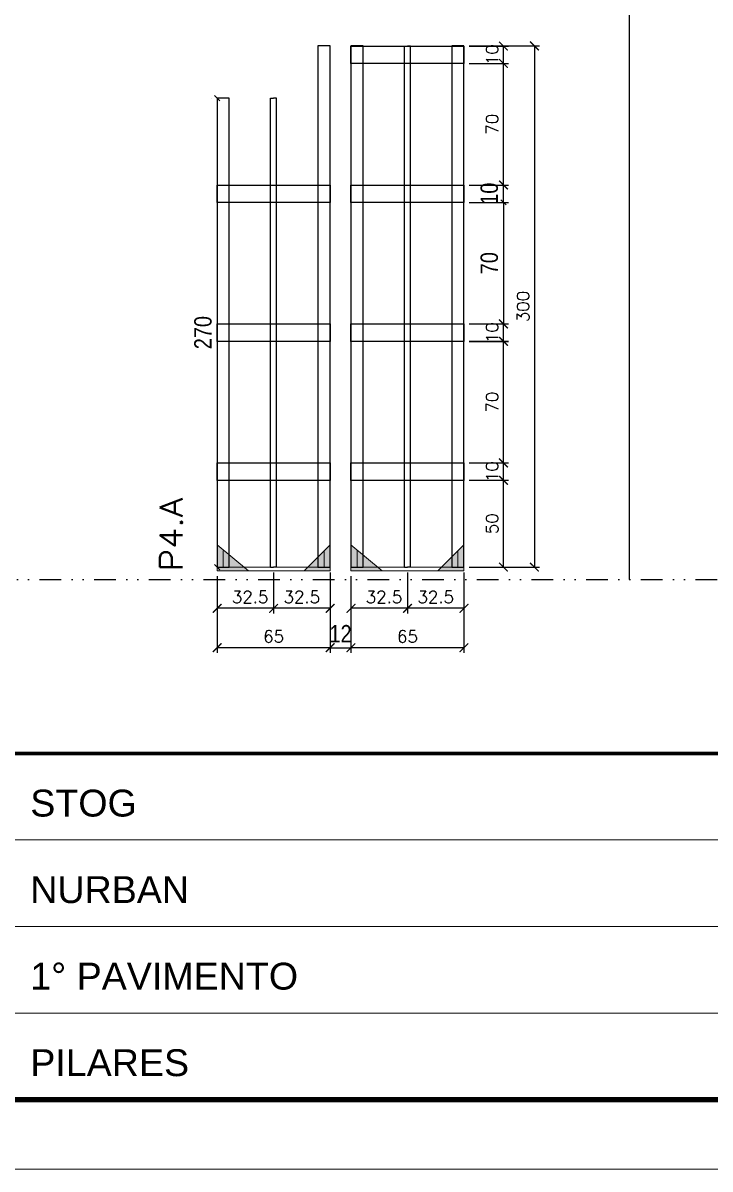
# Model space of a CAD drawing. Header units: millimetres. Extents: x 169816 to 178745, y 96537 to 113647.
# Drawn here: x 173708 to 174103, y 103429 to 104088 of the extents above; entities that cross this region are included whole.
import ezdxf

# ---------------------------------------------------------------- set-up
doc = ezdxf.new("R2010")
doc.units = ezdxf.units.MM
for name, pattern in [('CONTINUO', [0]), ('DASHED', [0.75, 0.5, -0.25]), ('DIVIDE2', [0.625, 0.25, -0.125, 0, -0.125, 0, -0.125]), ('HIDDEN', [0.375, 0.25, -0.125])]:
    doc.linetypes.add(name, pattern=pattern)
for name, color, linetype in [('COTA', 241, 'Continuous'), ('Nível', 160, 'Continuous'), ('SARR_2.2x10', 60, 'Continuous'), ('SARR_3.5x7', 81, 'Continuous'), ('SARR_7x7', 40, 'Continuous'), ('Texto Nível', 251, 'Continuous')]:
    doc.layers.add(name, color=color, linetype=linetype)
for name, color, linetype, lineweight in [('Folhas', 255, 'Continuous', 9), ('Madeira', 126, 'Continuous', 18), ('Sarr 2.2x7', 40, 'Continuous', 9), ('SARRAFO DE PRESSAO', 251, 'DASHED', 9), ('Texto Seção', 7, 'Continuous', 15)]:
    doc.layers.add(name, color=color, linetype=linetype, lineweight=lineweight)
doc.styles.add('ARIAL', font='arial.ttf')
doc.styles.add('COTA TECNICA', font='techl___.ttf', dxfattribs={"height": 10})
doc.styles.add('REGUA-120', font='ROMANS.shx', dxfattribs={"height": 15})
doc.styles.add('ROMANS', font='romans.shx')
doc.dimstyles.new('Cota Paínel', dxfattribs={"dimtxt": 7, "dimasz": 5, "dimexe": 3, "dimexo": 3, "dimgap": 3, "dimtad": 1, "dimdec": 1, "dimzin": 12, "dimdsep": 46, "dimtxsty": 'ROMANS', "dimblk": 'ARCHTICK', "dimcen": 0, "dimclrd": 4, "dimclre": 4, "dimclrt": 1, "dimadec": 1, "dimazin": 3, "dimtfac": 1, "dimtdec": 1, "dimtmove": 0, "dimatfit": 3, "dimldrblk": 'OBLIQUE', "dimfxl": 1, "dimtolj": 1, "dimtzin": 12, "dimarcsym": 0})
doc.dimstyles.new('PAINEL', dxfattribs={"dimtxt": 10, "dimasz": 3, "dimexe": 3, "dimexo": 3, "dimgap": 3, "dimtad": 1, "dimdec": 1, "dimzin": 12, "dimdsep": 46, "dimtxsty": 'COTA TECNICA', "dimblk1": 'OBLIQUE', "dimblk2": 'OBLIQUE', "dimsah": 1, "dimcen": 0.9, "dimclrd": 4, "dimclre": 4, "dimclrt": 240, "dimadec": 1, "dimazin": 3, "dimtfac": 1, "dimtdec": 1, "dimtmove": 0, "dimatfit": 3, "dimfxl": 1, "dimtolj": 1, "dimtzin": 12, "dimarcsym": 0})

# ---------------------------------------------------------------- blocks, each defined once
blk = doc.blocks.new('9999999999')
at = {"color": 30, "linetype": 'CONTINUO'}
for p, q in [((98564.56, 34379.64), (99583.98, 34379.64)), ((98564.56, 34329.83), (99487.98, 34329.83)), ((98564.56, 34280.02), (99487.98, 34280.02))]:
    blk.add_line(p, q, dxfattribs=at)
at = {"color": 30, "linetype": 'CONTINUO', "const_width": 2}
blk.add_lwpolyline([(99583.98, 34230.21), (99583.98, 34414.45, 0.414214), (99568.98, 34429.45), (98228.98, 34429.45, 0.414214), (98213.98, 34414.45), (98213.98, 34245.21, 0.414214), (98228.98, 34230.21), (99583.98, 34230.21)], format="xyb", dxfattribs=at)
at = {"layer": 'Folhas'}
blk.add_lwpolyline([(98138.98, 34190.21), (99623.98, 34190.21), (99623.98, 35240.21), (98138.98, 35240.21)], close=True, dxfattribs=at)
at = {"layer": 'Folhas', "color": 30, "const_width": 3}
blk.add_lwpolyline([(98213.98, 34230.21), (99583.98, 34230.21), (99583.98, 35200.21), (98213.98, 35200.21)], close=True, dxfattribs=at)
at = {"color": 7, "linetype": 'Continuous', "ltscale": 5, "style": 'ARIAL'}
for s, height, p in [('STOG', 15.483, (98837.68, 34393.13)), ('NURBAN', 15.483, (98837.68, 34343.32)), ('1° PAVIMENTO', 15.4829, (98837.68, 34293.51)), ('PILARES', 15.483, (98837.68, 34243.7))]:
    blk.add_text(s, height=height, dxfattribs=at).set_placement(p)
blk = doc.blocks.new('_ArchTick')
at = {"color": 0, "linetype": 'ByBlock', "const_width": 0.15}
blk.add_lwpolyline([(-0.5, -0.5), (0.5, 0.5)], dxfattribs=at)
blk = doc.blocks.new('*D1208')
at = {"layer": 'COTA', "color": 4, "lineweight": -2, "transparency": 16777216}
for p, q in [((173896.2, 103756.79), (173896.2, 103725.61)), ((173961.2, 103756.79), (173961.2, 103725.61)), ((173961.2, 103728.61), (173896.2, 103728.61))]:
    blk.add_line(p, q, dxfattribs=at)
at = {"layer": 'Defpoints', "color": 0, "transparency": 16777216}
for p in [(173896.2, 103759.79), (173961.2, 103759.79), (173896.2, 103728.61)]:
    blk.add_point(p, dxfattribs=at)
at = {"layer": 'COTA', "color": 4, "lineweight": -2, "transparency": 16777216, "xscale": 5, "yscale": 5, "zscale": 5, "rotation": 180}
blk.add_blockref('_ArchTick', (173896.2, 103728.61), dxfattribs=at)
at = {"layer": 'COTA', "color": 4, "lineweight": -2, "transparency": 16777216, "xscale": 5, "yscale": 5, "zscale": 5}
blk.add_blockref('_ArchTick', (173961.2, 103728.61), dxfattribs=at)
at = {"layer": 'COTA', "color": 1, "transparency": 16777216, "insert": (173928.7, 103735.11), "char_height": 7, "attachment_point": 5, "style": 'ROMANS'}
blk.add_mtext('\\A1;65', dxfattribs=at)
blk = doc.blocks.new('_Oblique')
at = {"color": 0, "linetype": 'ByBlock', "lineweight": -2}
blk.add_line((-0.5, -0.5), (0.5, 0.5), dxfattribs=at)
blk = doc.blocks.new('*D1209')
at = {"layer": 'COTA', "color": 4, "lineweight": -2, "transparency": 16777216}
for p, q in [((173928.7, 103771.99), (173928.7, 103748.29)), ((173896.2, 103769.79), (173896.2, 103748.29)), ((173928.7, 103751.29), (173896.2, 103751.29))]:
    blk.add_line(p, q, dxfattribs=at)
at = {"layer": 'Defpoints', "color": 0, "transparency": 16777216}
for p in [(173896.2, 103772.79), (173928.7, 103774.99), (173896.2, 103751.29)]:
    blk.add_point(p, dxfattribs=at)
at = {"layer": 'COTA', "color": 4, "lineweight": -2, "transparency": 16777216, "xscale": 5, "yscale": 5, "zscale": 5, "rotation": 180}
blk.add_blockref('_ArchTick', (173896.2, 103751.29), dxfattribs=at)
at = {"layer": 'COTA', "color": 4, "lineweight": -2, "transparency": 16777216, "xscale": 5, "yscale": 5, "zscale": 5}
blk.add_blockref('_ArchTick', (173928.7, 103751.29), dxfattribs=at)
at = {"layer": 'COTA', "color": 1, "transparency": 16777216, "insert": (173915.2, 103757.79), "char_height": 7, "attachment_point": 5, "style": 'ROMANS'}
blk.add_mtext('\\A1;32.5', dxfattribs=at)
blk = doc.blocks.new('*D1210')
at = {"layer": 'COTA', "color": 4, "lineweight": -2, "transparency": 16777216}
for p, q in [((173928.7, 103771.99), (173928.7, 103748.29)), ((173961.2, 103771.98), (173961.2, 103748.29)), ((173961.2, 103751.29), (173928.7, 103751.29))]:
    blk.add_line(p, q, dxfattribs=at)
at = {"layer": 'Defpoints', "color": 0, "transparency": 16777216}
for p in [(173928.7, 103774.99), (173961.2, 103774.98), (173928.7, 103751.29)]:
    blk.add_point(p, dxfattribs=at)
at = {"layer": 'COTA', "color": 4, "lineweight": -2, "transparency": 16777216, "xscale": 5, "yscale": 5, "zscale": 5, "rotation": 180}
blk.add_blockref('_ArchTick', (173928.7, 103751.29), dxfattribs=at)
at = {"layer": 'COTA', "color": 4, "lineweight": -2, "transparency": 16777216, "xscale": 5, "yscale": 5, "zscale": 5}
blk.add_blockref('_ArchTick', (173961.2, 103751.29), dxfattribs=at)
at = {"layer": 'COTA', "color": 1, "transparency": 16777216, "insert": (173944.95, 103757.79), "char_height": 7, "attachment_point": 5, "style": 'ROMANS'}
blk.add_mtext('\\A1;32.5', dxfattribs=at)
blk = doc.blocks.new('*D1211')
at = {"layer": 'COTA', "color": 4, "lineweight": -2, "transparency": 16777216}
for p, q in [((173964.2, 103824.99), (173986.9, 103824.99)), ((173983.9, 103774.99), (173983.9, 103824.99)), ((173964.2, 103774.99), (173986.9, 103774.99))]:
    blk.add_line(p, q, dxfattribs=at)
at = {"layer": 'Defpoints', "color": 0, "transparency": 16777216}
for p in [(173961.2, 103824.99), (173983.9, 103824.99), (173961.2, 103774.99)]:
    blk.add_point(p, dxfattribs=at)
at = {"layer": 'COTA', "color": 4, "lineweight": -2, "transparency": 16777216, "xscale": 5, "yscale": 5, "zscale": 5}
for p, rotation in [((173983.9, 103824.99), 90), ((173983.9, 103774.99), 270)]:
    blk.add_blockref('_ArchTick', p, dxfattribs=dict(at, rotation=rotation))
at = {"layer": 'COTA', "color": 1, "transparency": 16777216, "insert": (173977.4, 103799.99), "char_height": 7, "attachment_point": 5, "rotation": 90, "style": 'ROMANS'}
blk.add_mtext('\\A1;50', dxfattribs=at)
blk = doc.blocks.new('*D1212')
at = {"layer": 'COTA', "color": 4, "lineweight": -2, "transparency": 16777216}
for p, q in [((173964.2, 103834.99), (173986.9, 103834.99)), ((173983.9, 103824.99), (173983.9, 103834.99)), ((173964.2, 103824.99), (173986.9, 103824.99))]:
    blk.add_line(p, q, dxfattribs=at)
at = {"layer": 'Defpoints', "color": 0, "transparency": 16777216}
for p in [(173961.2, 103834.99), (173983.9, 103834.99), (173961.2, 103824.99)]:
    blk.add_point(p, dxfattribs=at)
at = {"layer": 'COTA', "color": 4, "lineweight": -2, "transparency": 16777216, "xscale": 5, "yscale": 5, "zscale": 5}
for p, rotation in [((173983.9, 103834.99), 90), ((173983.9, 103824.99), 270)]:
    blk.add_blockref('_ArchTick', p, dxfattribs=dict(at, rotation=rotation))
at = {"layer": 'COTA', "color": 1, "transparency": 16777216, "insert": (173977.4, 103829.99), "char_height": 7, "attachment_point": 5, "rotation": 90, "style": 'ROMANS'}
blk.add_mtext('\\A1;10', dxfattribs=at)
blk = doc.blocks.new('*D1213')
at = {"layer": 'COTA', "color": 4, "lineweight": -2, "transparency": 16777216}
for p, q in [((173964.2, 103904.95), (173986.9, 103904.95)), ((173983.9, 103834.99), (173983.9, 103904.95)), ((173964.2, 103834.99), (173986.9, 103834.99))]:
    blk.add_line(p, q, dxfattribs=at)
at = {"layer": 'Defpoints', "color": 0, "transparency": 16777216}
for p in [(173961.2, 103904.95), (173983.9, 103904.95), (173961.2, 103834.99)]:
    blk.add_point(p, dxfattribs=at)
at = {"layer": 'COTA', "color": 4, "lineweight": -2, "transparency": 16777216, "xscale": 5, "yscale": 5, "zscale": 5}
for p, rotation in [((173983.9, 103904.95), 90), ((173983.9, 103834.99), 270)]:
    blk.add_blockref('_ArchTick', p, dxfattribs=dict(at, rotation=rotation))
at = {"layer": 'COTA', "color": 1, "transparency": 16777216, "insert": (173977.4, 103869.97), "char_height": 7, "attachment_point": 5, "rotation": 90, "style": 'ROMANS'}
blk.add_mtext('\\A1;70', dxfattribs=at)
blk = doc.blocks.new('*D1214')
at = {"layer": 'COTA', "color": 4, "lineweight": -2, "transparency": 16777216}
for p, q in [((173964.2, 103914.99), (173986.9, 103914.99)), ((173983.9, 103904.99), (173983.9, 103914.99)), ((173964.2, 103904.99), (173986.9, 103904.99))]:
    blk.add_line(p, q, dxfattribs=at)
at = {"layer": 'Defpoints', "color": 0, "transparency": 16777216}
for p in [(173961.2, 103914.99), (173983.9, 103914.99), (173961.2, 103904.99)]:
    blk.add_point(p, dxfattribs=at)
at = {"layer": 'COTA', "color": 4, "lineweight": -2, "transparency": 16777216, "xscale": 5, "yscale": 5, "zscale": 5}
for p, rotation in [((173983.9, 103914.99), 90), ((173983.9, 103904.99), 270)]:
    blk.add_blockref('_ArchTick', p, dxfattribs=dict(at, rotation=rotation))
at = {"layer": 'COTA', "color": 1, "transparency": 16777216, "insert": (173977.4, 103909.99), "char_height": 7, "attachment_point": 5, "rotation": 90, "style": 'ROMANS'}
blk.add_mtext('\\A1;10', dxfattribs=at)
blk = doc.blocks.new('*D1215')
at = {"layer": 'COTA', "color": 4, "lineweight": -2, "transparency": 16777216}
for p, q in [((173964.2, 104074.99), (174004.71, 104074.99)), ((174001.71, 104074.99), (174001.71, 103774.99)), ((173964.2, 103774.99), (174004.71, 103774.99))]:
    blk.add_line(p, q, dxfattribs=at)
at = {"layer": 'Defpoints', "color": 0, "transparency": 16777216}
for p in [(173961.2, 104074.99), (173961.2, 103774.99), (174001.71, 103774.99)]:
    blk.add_point(p, dxfattribs=at)
at = {"layer": 'COTA', "color": 4, "lineweight": -2, "transparency": 16777216, "xscale": 5, "yscale": 5, "zscale": 5}
for p, rotation in [((174001.71, 104074.99), 90), ((174001.71, 103774.99), 270)]:
    blk.add_blockref('_ArchTick', p, dxfattribs=dict(at, rotation=rotation))
at = {"layer": 'COTA', "color": 1, "transparency": 16777216, "insert": (173995.21, 103924.99), "char_height": 7, "attachment_point": 5, "rotation": 90, "style": 'ROMANS'}
blk.add_mtext('\\A1;300', dxfattribs=at)
blk = doc.blocks.new('*D1218')
at = {"layer": 'COTA', "color": 4, "lineweight": -2, "transparency": 16777216}
for p, q in [((173964.2, 104064.95), (173986.9, 104064.95)), ((173983.9, 103994.95), (173983.9, 104064.95)), ((173964.2, 103994.95), (173986.9, 103994.95))]:
    blk.add_line(p, q, dxfattribs=at)
at = {"layer": 'Defpoints', "color": 0, "transparency": 16777216}
for p in [(173961.2, 104064.95), (173983.9, 104064.95), (173961.2, 103994.95)]:
    blk.add_point(p, dxfattribs=at)
at = {"layer": 'COTA', "color": 4, "lineweight": -2, "transparency": 16777216, "xscale": 5, "yscale": 5, "zscale": 5}
for p, rotation in [((173983.9, 104064.95), 90), ((173983.9, 103994.95), 270)]:
    blk.add_blockref('_ArchTick', p, dxfattribs=dict(at, rotation=rotation))
at = {"layer": 'COTA', "color": 1, "transparency": 16777216, "insert": (173977.4, 104029.95), "char_height": 7, "attachment_point": 5, "rotation": 90, "style": 'ROMANS'}
blk.add_mtext('\\A1;70', dxfattribs=at)
blk = doc.blocks.new('*D1219')
at = {"layer": 'COTA', "color": 4, "lineweight": -2, "transparency": 16777216}
for p, q in [((173964.2, 104074.95), (173986.9, 104074.95)), ((173983.9, 104064.95), (173983.9, 104074.95)), ((173964.2, 104064.95), (173986.9, 104064.95))]:
    blk.add_line(p, q, dxfattribs=at)
at = {"layer": 'Defpoints', "color": 0, "transparency": 16777216}
for p in [(173961.2, 104074.95), (173983.9, 104074.95), (173961.2, 104064.95)]:
    blk.add_point(p, dxfattribs=at)
at = {"layer": 'COTA', "color": 4, "lineweight": -2, "transparency": 16777216, "xscale": 5, "yscale": 5, "zscale": 5}
for p, rotation in [((173983.9, 104074.95), 90), ((173983.9, 104064.95), 270)]:
    blk.add_blockref('_ArchTick', p, dxfattribs=dict(at, rotation=rotation))
at = {"layer": 'COTA', "color": 1, "transparency": 16777216, "insert": (173977.4, 104069.95), "char_height": 7, "attachment_point": 5, "rotation": 90, "style": 'ROMANS'}
blk.add_mtext('\\A1;10', dxfattribs=at)
blk = doc.blocks.new('*D1216')
at = {"layer": 'COTA', "color": 4, "lineweight": -2, "transparency": 16777216}
for p, q in [((173964.2, 103994.95), (173986.9, 103994.95)), ((173983.9, 103984.95), (173983.9, 103994.95)), ((173964.2, 103984.95), (173986.9, 103984.95))]:
    blk.add_line(p, q, dxfattribs=at)
at = {"layer": 'Defpoints', "color": 0, "transparency": 16777216}
for p in [(173961.2, 103994.95), (173983.9, 103994.95), (173961.2, 103984.95)]:
    blk.add_point(p, dxfattribs=at)
at = {"layer": 'COTA', "color": 4, "lineweight": -2, "transparency": 16777216, "xscale": 3, "yscale": 3, "zscale": 3}
for p, rotation in [((173983.9, 103994.95), 90), ((173983.9, 103984.95), 270)]:
    blk.add_blockref('_Oblique', p, dxfattribs=dict(at, rotation=rotation))
at = {"layer": 'COTA', "color": 240, "transparency": 16777216, "insert": (173975.8, 103989.95), "char_height": 10, "attachment_point": 5, "rotation": 90, "style": 'COTA TECNICA'}
blk.add_mtext('\\A1;10', dxfattribs=at)
blk = doc.blocks.new('*D1217')
at = {"layer": 'COTA', "color": 4, "lineweight": -2, "transparency": 16777216}
for p, q in [((173964.2, 103984.95), (173986.9, 103984.95)), ((173983.9, 103984.95), (173983.9, 103914.95)), ((173964.2, 103914.95), (173986.9, 103914.95))]:
    blk.add_line(p, q, dxfattribs=at)
at = {"layer": 'Defpoints', "color": 0, "transparency": 16777216}
for p in [(173961.2, 103984.95), (173961.2, 103914.95), (173983.9, 103914.95)]:
    blk.add_point(p, dxfattribs=at)
at = {"layer": 'COTA', "color": 4, "lineweight": -2, "transparency": 16777216, "xscale": 3, "yscale": 3, "zscale": 3}
for p, rotation in [((173983.9, 103984.95), 90), ((173983.9, 103914.95), 270)]:
    blk.add_blockref('_Oblique', p, dxfattribs=dict(at, rotation=rotation))
at = {"layer": 'COTA', "color": 240, "transparency": 16777216, "insert": (173975.8, 103949.95), "char_height": 10, "attachment_point": 5, "rotation": 90, "style": 'COTA TECNICA'}
blk.add_mtext('\\A1;70', dxfattribs=at)
blk = doc.blocks.new('*D1220')
at = {"layer": 'COTA', "color": 4, "lineweight": -2, "transparency": 16777216}
for p, q in [((173819.2, 103756.79), (173819.2, 103725.61)), ((173884.2, 103756.79), (173884.2, 103725.61)), ((173884.2, 103728.61), (173819.2, 103728.61))]:
    blk.add_line(p, q, dxfattribs=at)
at = {"layer": 'Defpoints', "color": 0, "transparency": 16777216}
for p in [(173819.2, 103759.79), (173884.2, 103759.79), (173819.2, 103728.61)]:
    blk.add_point(p, dxfattribs=at)
at = {"layer": 'COTA', "color": 4, "lineweight": -2, "transparency": 16777216, "xscale": 5, "yscale": 5, "zscale": 5, "rotation": 180}
blk.add_blockref('_ArchTick', (173819.2, 103728.61), dxfattribs=at)
at = {"layer": 'COTA', "color": 4, "lineweight": -2, "transparency": 16777216, "xscale": 5, "yscale": 5, "zscale": 5}
blk.add_blockref('_ArchTick', (173884.2, 103728.61), dxfattribs=at)
at = {"layer": 'COTA', "color": 1, "transparency": 16777216, "insert": (173851.7, 103735.11), "char_height": 7, "attachment_point": 5, "style": 'ROMANS'}
blk.add_mtext('\\A1;65', dxfattribs=at)
blk = doc.blocks.new('*D1221')
at = {"layer": 'COTA', "color": 4, "lineweight": -2, "transparency": 16777216}
for p, q in [((173851.7, 103771.99), (173851.7, 103748.29)), ((173819.2, 103769.79), (173819.2, 103748.29)), ((173851.7, 103751.29), (173819.2, 103751.29))]:
    blk.add_line(p, q, dxfattribs=at)
at = {"layer": 'Defpoints', "color": 0, "transparency": 16777216}
for p in [(173819.2, 103772.79), (173851.7, 103774.99), (173819.2, 103751.29)]:
    blk.add_point(p, dxfattribs=at)
at = {"layer": 'COTA', "color": 4, "lineweight": -2, "transparency": 16777216, "xscale": 5, "yscale": 5, "zscale": 5, "rotation": 180}
blk.add_blockref('_ArchTick', (173819.2, 103751.29), dxfattribs=at)
at = {"layer": 'COTA', "color": 4, "lineweight": -2, "transparency": 16777216, "xscale": 5, "yscale": 5, "zscale": 5}
blk.add_blockref('_ArchTick', (173851.7, 103751.29), dxfattribs=at)
at = {"layer": 'COTA', "color": 1, "transparency": 16777216, "insert": (173838.2, 103757.79), "char_height": 7, "attachment_point": 5, "style": 'ROMANS'}
blk.add_mtext('\\A1;32.5', dxfattribs=at)
blk = doc.blocks.new('*D1222')
at = {"layer": 'COTA', "color": 4, "lineweight": -2, "transparency": 16777216}
for p, q in [((173851.7, 103771.99), (173851.7, 103748.29)), ((173884.2, 103771.98), (173884.2, 103748.29)), ((173884.2, 103751.29), (173851.7, 103751.29))]:
    blk.add_line(p, q, dxfattribs=at)
at = {"layer": 'Defpoints', "color": 0, "transparency": 16777216}
for p in [(173851.7, 103774.99), (173884.2, 103774.98), (173851.7, 103751.29)]:
    blk.add_point(p, dxfattribs=at)
at = {"layer": 'COTA', "color": 4, "lineweight": -2, "transparency": 16777216, "xscale": 5, "yscale": 5, "zscale": 5, "rotation": 180}
blk.add_blockref('_ArchTick', (173851.7, 103751.29), dxfattribs=at)
at = {"layer": 'COTA', "color": 4, "lineweight": -2, "transparency": 16777216, "xscale": 5, "yscale": 5, "zscale": 5}
blk.add_blockref('_ArchTick', (173884.2, 103751.29), dxfattribs=at)
at = {"layer": 'COTA', "color": 1, "transparency": 16777216, "insert": (173867.95, 103757.79), "char_height": 7, "attachment_point": 5, "style": 'ROMANS'}
blk.add_mtext('\\A1;32.5', dxfattribs=at)
blk = doc.blocks.new('*D1223')
at = {"layer": 'COTA', "color": 4, "lineweight": -2, "transparency": 16777216}
for p, q in [((173884.2, 103769.78), (173884.2, 103725.61)), ((173896.2, 103769.78), (173896.2, 103725.61)), ((173884.2, 103728.61), (173896.2, 103728.61))]:
    blk.add_line(p, q, dxfattribs=at)
at = {"layer": 'Defpoints', "color": 0, "transparency": 16777216}
for p in [(173884.2, 103772.78), (173896.2, 103772.78), (173896.2, 103728.61)]:
    blk.add_point(p, dxfattribs=at)
at = {"layer": 'COTA', "color": 4, "lineweight": -2, "transparency": 16777216, "xscale": 3, "yscale": 3, "zscale": 3, "rotation": 180}
blk.add_blockref('_Oblique', (173884.2, 103728.61), dxfattribs=at)
at = {"layer": 'COTA', "color": 4, "lineweight": -2, "transparency": 16777216, "xscale": 3, "yscale": 3, "zscale": 3}
blk.add_blockref('_Oblique', (173896.2, 103728.61), dxfattribs=at)
at = {"layer": 'COTA', "color": 240, "transparency": 16777216, "insert": (173890.2, 103736.67), "char_height": 10, "attachment_point": 5, "style": 'COTA TECNICA'}
blk.add_mtext('\\A1;12', dxfattribs=at)
blk = doc.blocks.new('*D1224')
at = {"layer": 'COTA', "color": 4, "lineweight": -2, "transparency": 16777216}
for p, q in [((173816.2, 104044.98), (173816.2, 104044.98)), ((173819.2, 104044.98), (173819.2, 103774.98)), ((173822.2, 103774.98), (173822.2, 103774.98))]:
    blk.add_line(p, q, dxfattribs=at)
at = {"layer": 'Defpoints', "color": 0, "transparency": 16777216}
for p in [(173819.2, 104044.98), (173819.2, 103774.98), (173819.2, 103774.98)]:
    blk.add_point(p, dxfattribs=at)
at = {"layer": 'COTA', "color": 4, "lineweight": -2, "transparency": 16777216, "xscale": 3, "yscale": 3, "zscale": 3}
for p, rotation in [((173819.2, 104044.98), 90), ((173819.2, 103774.98), 270)]:
    blk.add_blockref('_Oblique', p, dxfattribs=dict(at, rotation=rotation))
at = {"layer": 'COTA', "color": 240, "transparency": 16777216, "insert": (173811.1, 103909.98), "char_height": 10, "attachment_point": 5, "rotation": 90, "style": 'COTA TECNICA'}
blk.add_mtext('\\A1;270', dxfattribs=at)

msp = doc.modelspace()

# ---------------------------------------------------------------- hatches: boundary and pattern name
at = {"layer": 'Madeira'}
h = msp.add_hatch(color=252, dxfattribs=at)
h.dxf.hatch_style = 2
h.paths.add_polyline_path([(173819.2, 103787.78), (173819.2, 103772.78), (173837.2, 103772.78)])
h = msp.add_hatch(color=252, dxfattribs=at)
h.dxf.hatch_style = 2
h.paths.add_polyline_path([(173884.2, 103787.78), (173884.2, 103772.78), (173869.2, 103772.78)])
h = msp.add_hatch(color=252, dxfattribs=at)
h.dxf.hatch_style = 2
h.paths.add_polyline_path([(173896.2, 103787.78), (173896.2, 103772.78), (173914.2, 103772.78)])
h = msp.add_hatch(color=252, dxfattribs=at)
h.dxf.hatch_style = 2
h.paths.add_polyline_path([(173961.2, 103787.78), (173961.2, 103772.78), (173946.2, 103772.78)])

# ---------------------------------------------------------------- linework, layer by layer
at = {"layer": 'Madeira', "color": 1, "linetype": 'HIDDEN'}
for p, q in [((173822.7, 103784.28), (173822.7, 103774.98)), ((173822.7, 103784.28), (173822.7, 103774.98)), ((173826.2, 103780.78), (173826.2, 103774.98)), ((173880.7, 103784.28), (173880.7, 103774.98)), ((173880.7, 103784.28), (173880.7, 103774.98)), ((173899.7, 103784.28), (173899.7, 103774.98)), ((173899.7, 103784.28), (173899.7, 103774.98)), ((173903.2, 103780.78), (173903.2, 103774.98)), ((173957.7, 103784.28), (173957.7, 103774.98)), ((173957.7, 103784.28), (173957.7, 103774.98)), ((173829.03, 103774.98), (173819.2, 103774.98)), ((173829.03, 103774.98), (173819.2, 103774.98)), ((173835, 103774.98), (173819.2, 103774.98)), ((173871.4, 103774.98), (173884.2, 103774.98)), ((173874.37, 103774.98), (173884.2, 103774.98)), ((173874.37, 103774.98), (173884.2, 103774.98)), ((173906.04, 103774.98), (173896.2, 103774.98)), ((173906.04, 103774.98), (173896.2, 103774.98)), ((173912, 103774.98), (173896.2, 103774.98)), ((173948.4, 103774.98), (173961.2, 103774.98)), ((173951.37, 103774.98), (173961.2, 103774.98)), ((173951.37, 103774.98), (173961.2, 103774.98))]:
    msp.add_line(p, q, dxfattribs=at)
at = {"layer": 'Madeira'}
for p, q in [((173819.2, 103774.98), (173819.2, 103772.78)), ((173819.2, 103774.98), (173819.2, 103772.78)), ((173819.2, 103774.98), (173819.2, 103772.78)), ((173896.2, 103774.98), (173896.2, 103772.78)), ((173896.2, 103774.98), (173896.2, 103772.78)), ((173896.2, 103774.98), (173896.2, 103772.78))]:
    msp.add_line(p, q, dxfattribs=at)
at = {"layer": 'Madeira', "color": 0}
for points in [[(173819.2, 103787.78), (173819.2, 103772.78), (173837.2, 103772.78), (173819.2, 103787.78)], [(173884.2, 103787.78), (173884.2, 103772.78), (173869.2, 103772.78), (173884.2, 103787.78)], [(173896.2, 103787.78), (173896.2, 103772.78), (173914.2, 103772.78), (173896.2, 103787.78)], [(173961.2, 103787.78), (173961.2, 103772.78), (173946.2, 103772.78), (173961.2, 103787.78)]]:
    msp.add_lwpolyline(points, dxfattribs=at)
at = {"layer": 'Nível', "color": 4, "linetype": 'DIVIDE2', "ltscale": 50}
msp.add_line((173088.02, 103767.79), (174458.02, 103767.79), dxfattribs=at)
at = {"layer": 'Sarr 2.2x7'}
for points in [[(173884.2, 103774.98), (173819.2, 103774.98), (173819.2, 103772.78), (173884.2, 103772.78)], [(173884.2, 103774.98), (173819.2, 103774.98), (173819.2, 103772.78), (173884.2, 103772.78)], [(173961.2, 103774.98), (173896.2, 103774.98), (173896.2, 103772.78), (173961.2, 103772.78)], [(173961.2, 103774.98), (173896.2, 103774.98), (173896.2, 103772.78), (173961.2, 103772.78)]]:
    msp.add_lwpolyline(points, close=True, dxfattribs=at)
at = {"layer": 'SARR_2.2x10'}
for points in [[(173896.2, 104074.95), (173961.2, 104074.95), (173961.2, 104064.95), (173896.2, 104064.95)], [(173819.2, 103994.95), (173884.2, 103994.95), (173884.2, 103984.95), (173819.2, 103984.95)], [(173819.2, 103994.95), (173884.2, 103994.95), (173884.2, 103984.95), (173819.2, 103984.95)], [(173896.2, 103994.95), (173961.2, 103994.95), (173961.2, 103984.95), (173896.2, 103984.95)], [(173896.2, 103994.95), (173961.2, 103994.95), (173961.2, 103984.95), (173896.2, 103984.95)], [(173819.2, 103914.95), (173884.2, 103914.95), (173884.2, 103904.95), (173819.2, 103904.95)], [(173819.2, 103914.95), (173884.2, 103914.95), (173884.2, 103904.95), (173819.2, 103904.95)], [(173896.2, 103914.95), (173961.2, 103914.95), (173961.2, 103904.95), (173896.2, 103904.95)], [(173896.2, 103914.95), (173961.2, 103914.95), (173961.2, 103904.95), (173896.2, 103904.95)], [(173819.2, 103834.95), (173884.2, 103834.95), (173884.2, 103824.95), (173819.2, 103824.95)], [(173819.2, 103834.95), (173884.2, 103834.95), (173884.2, 103824.95), (173819.2, 103824.95)], [(173896.2, 103834.95), (173961.2, 103834.95), (173961.2, 103824.95), (173896.2, 103824.95)], [(173896.2, 103834.95), (173961.2, 103834.95), (173961.2, 103824.95), (173896.2, 103824.95)]]:
    msp.add_lwpolyline(points, close=True, dxfattribs=at)
at = {"layer": 'SARR_3.5x7'}
for p, q in [((173926.95, 103774.98), (173926.95, 104074.95)), ((173926.95, 104074.95), (173928.7, 104074.95)), ((173926.95, 103774.98), (173926.95, 104074.95)), ((173926.95, 104074.95), (173928.7, 104074.95)), ((173930.45, 104074.95), (173928.7, 104074.95)), ((173930.45, 104074.95), (173928.7, 104074.95)), ((173930.45, 103774.98), (173930.45, 104074.95)), ((173930.45, 103774.98), (173930.45, 104074.95)), ((173849.95, 103774.98), (173849.95, 104044.95)), ((173849.95, 104044.95), (173851.7, 104044.95)), ((173849.95, 103774.98), (173849.95, 104044.95)), ((173849.95, 104044.95), (173851.7, 104044.95)), ((173853.45, 104044.95), (173851.7, 104044.95)), ((173853.45, 104044.95), (173851.7, 104044.95)), ((173853.45, 103774.98), (173853.45, 104044.95)), ((173853.45, 103774.98), (173853.45, 104044.95)), ((173849.95, 103774.98), (173851.7, 103774.98)), ((173849.95, 103774.98), (173851.7, 103774.98)), ((173853.45, 103774.98), (173851.7, 103774.98)), ((173853.45, 103774.98), (173851.7, 103774.98)), ((173926.95, 103774.98), (173928.7, 103774.98)), ((173926.95, 103774.98), (173928.7, 103774.98)), ((173930.45, 103774.98), (173928.7, 103774.98)), ((173930.45, 103774.98), (173928.7, 103774.98))]:
    msp.add_line(p, q, dxfattribs=at)
at = {"layer": 'SARR_7x7'}
for points in [[(173877.2, 103774.98), (173884.2, 103774.98), (173884.2, 104074.98), (173877.2, 104074.98)], [(173877.2, 103774.98), (173884.2, 103774.98), (173884.2, 104074.98), (173877.2, 104074.98)], [(173896.2, 103774.98), (173903.2, 103774.98), (173903.2, 104074.98), (173896.2, 104074.98)], [(173896.2, 103774.98), (173903.2, 103774.98), (173903.2, 104074.98), (173896.2, 104074.98)], [(173954.2, 103774.98), (173961.2, 103774.98), (173961.2, 104074.98), (173954.2, 104074.98)], [(173954.2, 103774.98), (173961.2, 103774.98), (173961.2, 104074.98), (173954.2, 104074.98)], [(173819.2, 103774.98), (173826.2, 103774.98), (173826.2, 104044.98), (173819.2, 104044.98)], [(173819.2, 103774.98), (173826.2, 103774.98), (173826.2, 104044.98), (173819.2, 104044.98)]]:
    msp.add_lwpolyline(points, close=True, dxfattribs=at)
at = {"layer": 'Texto Nível'}
msp.add_line((174056.47, 103767.79), (174056.47, 104438.5), dxfattribs=at)

# ---------------------------------------------------------------- block references
at = {"layer": 'SARRAFO DE PRESSAO', "color": 6, "linetype": 'ByBlock'}
msp.add_blockref('9999999999', (74874.04, 69238.3), dxfattribs=at)

# ---------------------------------------------------------------- texts
at = {"layer": 'Texto Seção', "style": 'REGUA-120', "width": 1.1}
msp.add_text('P4.A', height=13, rotation=90, dxfattribs=at).set_placement((173799.26, 103772.55))

# ---------------------------------------------------------------- dimensions: what is measured, and where the dimension line sits
at = {"layer": 'COTA'}
for base, p1, p2, picture, middle in [((174001.71, 103774.99), (173961.2, 104074.99), (173961.2, 103774.99), '*D1215', (174001.71, 103924.99)), ((173983.9, 104074.95), (173961.2, 104064.95), (173961.2, 104074.95), '*D1219', (173983.9, 104069.95)), ((173983.9, 103914.99), (173961.2, 103904.99), (173961.2, 103914.99), '*D1214', (173983.9, 103909.99))]:
    dim = msp.add_linear_dim(base=base, p1=p1, p2=p2, angle=90, dimstyle='Cota Paínel', override={"dimtad": 3}, dxfattribs=at)
    dim.commit()
    dim.dimension.update_dxf_attribs({"geometry": picture, "text_midpoint": middle, "dimtype": 160})
for base, p1, p2, picture, middle in [((173983.9, 104064.95), (173961.2, 103994.95), (173961.2, 104064.95), '*D1218', (173977.4, 104029.95)), ((173983.9, 103904.95), (173961.2, 103834.99), (173961.2, 103904.95), '*D1213', (173977.4, 103869.97))]:
    dim = msp.add_linear_dim(base=base, p1=p1, p2=p2, angle=90, dimstyle='Cota Paínel', override={"dimtad": 3}, dxfattribs=at)
    dim.commit()
    dim.dimension.update_dxf_attribs({"geometry": picture, "text_midpoint": middle})
for base, p1, p2, angle, dimstyle, picture, middle in [((173819.2, 103774.98), (173819.2, 104044.98), (173819.2, 103774.98), 90, 'PAINEL', '*D1224', (173811.1, 103909.98)), ((173983.9, 103914.95), (173961.2, 103984.95), (173961.2, 103914.95), 90, 'PAINEL', '*D1217', (173975.8, 103949.95)), ((173983.9, 103824.99), (173961.2, 103774.99), (173961.2, 103824.99), 90, 'Cota Paínel', '*D1211', (173977.4, 103799.99)), ((173851.7, 103751.29), (173884.2, 103774.98), (173851.7, 103774.99), 180, 'Cota Paínel', '*D1222', (173867.95, 103757.79)), ((173928.7, 103751.29), (173961.2, 103774.98), (173928.7, 103774.99), 180, 'Cota Paínel', '*D1210', (173944.95, 103757.79))]:
    dim = msp.add_linear_dim(base=base, p1=p1, p2=p2, angle=angle, dimstyle=dimstyle, dxfattribs=at)
    dim.commit()
    dim.dimension.update_dxf_attribs({"geometry": picture, "text_midpoint": middle})
for base, p1, p2, angle, dimstyle, picture, middle in [((173983.9, 103994.95), (173961.2, 103984.95), (173961.2, 103994.95), 90, 'PAINEL', '*D1216', (173983.9, 103989.95)), ((173983.9, 103834.99), (173961.2, 103824.99), (173961.2, 103834.99), 90, 'Cota Paínel', '*D1212', (173983.9, 103829.99)), ((173819.2, 103751.29), (173851.7, 103774.99), (173819.2, 103772.79), 180, 'Cota Paínel', '*D1221', (173838.2, 103751.29)), ((173896.2, 103751.29), (173928.7, 103774.99), (173896.2, 103772.79), 180, 'Cota Paínel', '*D1209', (173915.2, 103751.29)), ((173819.2, 103728.61), (173884.2, 103759.79), (173819.2, 103759.79), 180, 'Cota Paínel', '*D1220', (173851.7, 103728.61)), ((173896.2, 103728.61), (173961.2, 103759.79), (173896.2, 103759.79), 180, 'Cota Paínel', '*D1208', (173928.7, 103728.61))]:
    dim = msp.add_linear_dim(base=base, p1=p1, p2=p2, angle=angle, dimstyle=dimstyle, dxfattribs=at)
    dim.commit()
    dim.dimension.update_dxf_attribs({"geometry": picture, "text_midpoint": middle, "dimtype": 160})
dim = msp.add_linear_dim(base=(173896.2, 103728.61), p1=(173884.2, 103772.78), p2=(173896.2, 103772.78), dimstyle='PAINEL', dxfattribs=at)
dim.commit()
dim.dimension.update_dxf_attribs({"geometry": '*D1223', "text_midpoint": (173890.2, 103728.61), "dimtype": 160})

doc.saveas('drawing.dxf')
